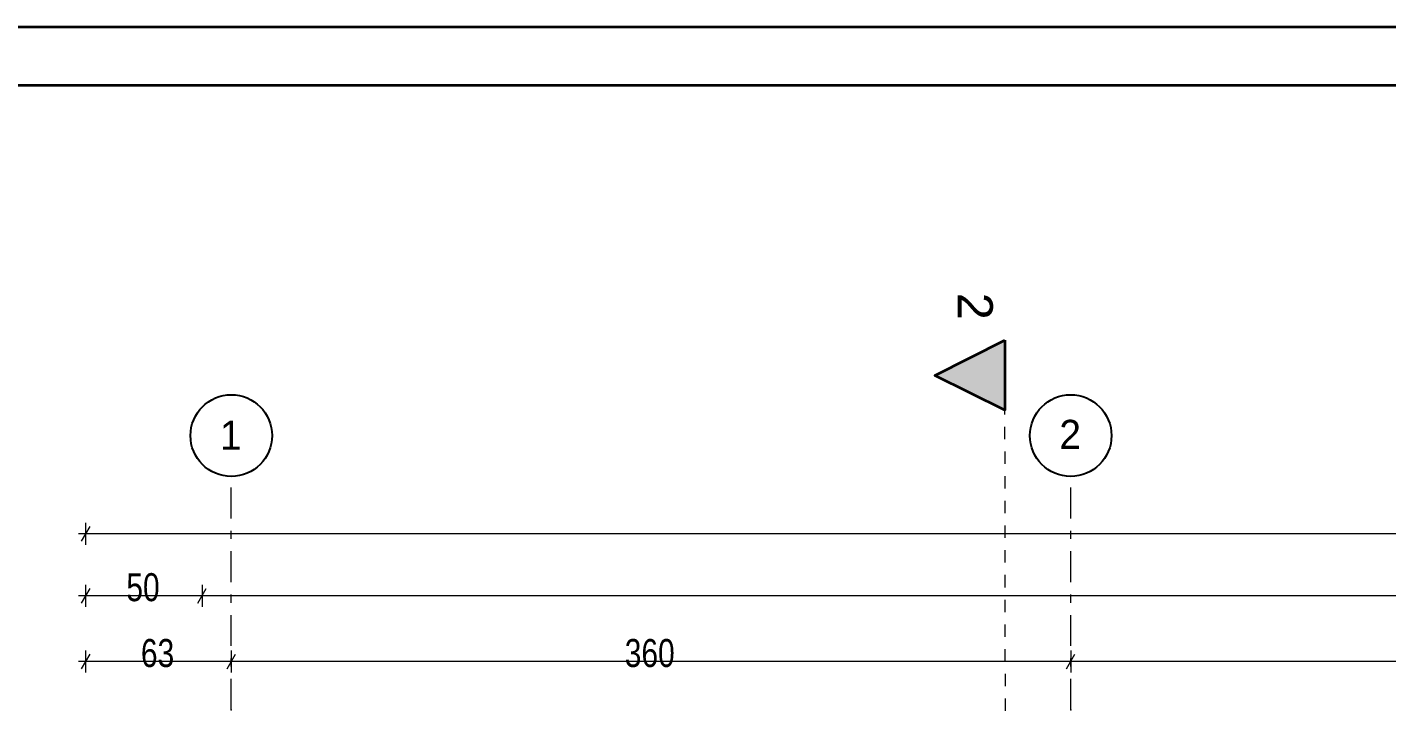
# Model space of a CAD drawing. Extents: x 1230 to 300706, y -1407 to 36108.
# Drawn here: x 239169 to 244999, y 14151 to 17075 of the extents above; entities that cross this region are included whole.
import ezdxf

# ---------------------------------------------------------------- set-up
doc = ezdxf.new("R2010")
doc.units = 0
doc.header["$LTSCALE"] = 5
doc.header["$MEASUREMENT"] = 0
doc.linetypes.add('- Двойно прекъснати линии', pattern=[1093.611073, 529.166651, -211.666656, 141.111112, -211.666656])
doc.linetypes.add('- Прекъснати линия', pattern=[423.333333, 211.666667, -211.666667])
for name, color, linetype, lineweight in [('1', 255, 'Continuous', 13), ('25', 9, 'Continuous', 35), ('41', 7, 'Continuous', 35), ('7', 7, 'Continuous', 25), ('85', 254, 'Continuous', 20)]:
    doc.layers.add(name, color=color, linetype=linetype, lineweight=lineweight)
doc.styles.add('GENERATED_STYLE_3', font='GOTHIC.TTF')
doc.styles.add('GENERATED_STYLE_6', font='Cambria Math.ttf')

msp = doc.modelspace()

# ---------------------------------------------------------------- hatches: boundary and pattern name
at = {"layer": '25', "linetype": 'Continuous', "lineweight": 35}
msp.add_hatch(color=256, dxfattribs=at).paths.add_polyline_path([(243361.4, 15734.1), (243061.6, 15583.6), (243361.9, 15434.1)])

# ---------------------------------------------------------------- linework, layer by layer
at = {"layer": '1', "linetype": '- Двойно прекъснати линии', "lineweight": 13, "ltscale": 0.05}
for p, q in [((240044.3, 14150.5), (240044.3, 15150.5)), ((243643.9, 14150.5), (243643.9, 15150.5))]:
    msp.add_line(p, q, dxfattribs=at)
at = {"layer": '1', "color": 250, "linetype": '- Двойно прекъснати линии', "lineweight": 13, "true_color": 0x2b2b2b}
for p in [(240044.3, 14150.5), (240044.3, 14150.5), (243643.9, 14150.5), (243643.9, 14150.5)]:
    msp.add_point(p, dxfattribs=at)
at = {"layer": '25', "linetype": 'Continuous', "lineweight": 35, "flags": 128}
msp.add_lwpolyline([(243361.4, 15734.1), (243361.9, 15434.1), (243061.6, 15583.6)], close=True, dxfattribs=at)
at = {"layer": '41', "linetype": 'Continuous', "lineweight": 35, "ltscale": 0.1, "flags": 128}
for points in [[(256750.7, 17075.4), (235750.7, 17075.4), (235750.7, 2225.4), (256750.7, 2225.4)], [(256500.7, 16825.4), (237000.7, 16825.4), (237000.7, 2475.4), (256500.7, 2475.4)]]:
    msp.add_lwpolyline(points, close=True, dxfattribs=at)
at = {"layer": '7', "linetype": 'Continuous', "lineweight": 25}
for centre in [(240044.3, 15325.5), (243643.9, 15325.5)]:
    msp.add_circle(centre, 175, dxfattribs=at)
at = {"layer": '85', "linetype": '- Прекъснати линия', "lineweight": 20, "ltscale": 0.05}
msp.add_line((243376.9, 5679.4), (243361.9, 15434.1), dxfattribs=at)
at = {"layer": '85', "linetype": 'Continuous', "lineweight": 20, "ltscale": 0.05}
for p, q in [((239437.3, 14936.1), (239401.2, 14873.6)), ((239419.3, 14951.7), (239419.3, 14858)), ((239419.3, 14904.8), (239388.7, 14904.8)), ((253719.3, 14904.8), (239419.3, 14904.8)), ((239419.3, 14639.2), (239388.7, 14639.2)), ((239437.3, 14670.4), (239401.2, 14607.9)), ((239419.3, 14686), (239419.3, 14592.3)), ((239919.3, 14639.2), (239419.3, 14639.2)), ((239901.2, 14607.9), (239937.3, 14670.4)), ((239919.3, 14686), (239919.3, 14592.3)), ((253719.3, 14639.2), (239919.3, 14639.2)), ((239419.3, 14403.9), (239419.3, 14310.2)), ((240044.3, 14403.9), (240044.3, 14310.2)), ((243643.9, 14403.9), (243643.9, 14310.2)), ((239419.3, 14357.1), (239388.7, 14357.1)), ((239437.3, 14388.3), (239401.2, 14325.8)), ((240044.3, 14357.1), (239419.3, 14357.1)), ((240026.2, 14325.8), (240062.3, 14388.3)), ((243643.9, 14357.1), (240044.3, 14357.1)), ((243625.9, 14325.8), (243662, 14388.3)), ((248793.9, 14357.1), (243643.9, 14357.1))]:
    msp.add_line(p, q, dxfattribs=at)

# ---------------------------------------------------------------- texts
at = {"layer": '1', "linetype": 'Continuous', "lineweight": 13, "style": 'GENERATED_STYLE_6'}
for s, insert, char_height, attachment_point in [('\\A1;{\\pql;\\pt0;\\fCentury Gothic|b0|i0|c0|p34;2}', (243595.1, 15393), 125, 1), ('\\A1;{\\pql;\\pt0;\\fCentury Gothic|b0|i0|c0|p34;1}', (239995.4, 15389.8), 125, 1), ('\\A1;{\\W0.800000x;\\pql;\\fCentury Gothic|b0|i0|c0|p34;50}', (239594.3, 14614.2), 120, 7), ('\\A1;{\\W0.800000x;\\pql;\\fCentury Gothic|b0|i0|c0|p34;63}', (239656.8, 14332.1), 120, 7), ('\\A1;{\\W0.800000x;\\pql;\\fCentury Gothic|b0|i0|c0|p34;360}', (241731.6, 14332.1), 120, 7)]:
    msp.add_mtext(s, dxfattribs=dict(at, insert=insert, char_height=char_height, attachment_point=attachment_point))
at = {"layer": '25', "linetype": 'Continuous', "lineweight": 35, "insert": (243159.7, 15937.6), "char_height": 150, "attachment_point": 7, "rotation": 270.08821, "style": 'GENERATED_STYLE_3'}
msp.add_mtext('\\A1;{\\pql;\\pt0;\\fArial|b0|i0|c0|p34;2}', dxfattribs=at)

doc.saveas('drawing.dxf')
